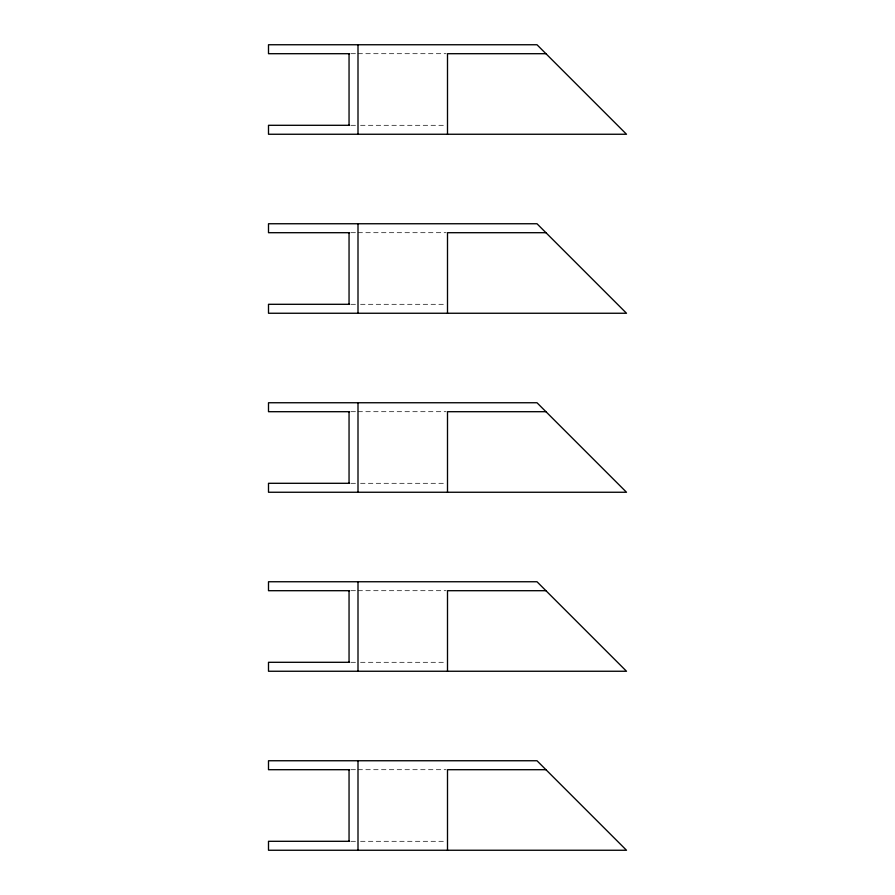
<?xml version="1.0" encoding="UTF-8"?>
<svg xmlns="http://www.w3.org/2000/svg" width="895" height="895" viewBox="0 0 895 895"><rect width="100%" height="100%" fill="white"/><g stroke="black" fill="none" stroke-linecap="round" stroke-linejoin="round"><path stroke-width="0.67" stroke-dasharray="4.47 3.36" d="M351.008 53.7L356.725 53.7M358 53.7L446.124 53.7M351.008 125.3L356.725 125.3M360.562 125.3L446.113 125.3M351.008 232.7L356.725 232.7M358 232.7L446.124 232.7M351.008 304.3L356.725 304.3M360.562 304.3L446.113 304.3M351.008 411.7L356.725 411.7M358 411.7L446.102 411.7M351.008 483.3L356.725 483.3M360.562 483.3L446.113 483.3M351.008 590.7L356.725 590.7M358 590.7L446.102 590.7M351.008 662.3L356.725 662.3M360.562 662.3L446.113 662.3M351.008 769.7L356.725 769.7M358 769.7L446.102 769.7M351.008 841.3L356.725 841.3M360.562 841.3L446.113 841.3"/><path stroke-width="1.34" d="M349.609 53.7L268.5 53.7L268.5 44.75L537 44.75L626.5 134.25L268.5 134.25L268.5 125.3L349.609 125.3M545.95 53.7L447.5 53.7L447.5 134.25M349.609 232.7L268.5 232.7L268.5 223.75L537 223.75L626.5 313.25L268.5 313.25L268.5 304.3L349.609 304.3M545.95 232.7L447.5 232.7L447.5 313.25M349.609 411.7L268.5 411.7L268.5 402.75L537 402.75L626.5 492.25L268.5 492.25L268.5 483.3L349.609 483.3M545.95 411.7L447.5 411.7L447.5 492.25M349.609 590.7L268.5 590.7L268.5 581.75L537 581.75L626.5 671.25L268.5 671.25L268.5 662.3L349.609 662.3M545.95 590.7L447.5 590.7L447.5 671.25M349.609 769.7L268.5 769.7L268.5 760.75L537 760.75L626.5 850.25L268.5 850.25L268.5 841.3L349.609 841.3M545.95 769.7L447.5 769.7L447.5 850.25M358 44.75L358 134.25M358 223.75L358 313.25M358 402.75L358 492.25M358 581.75L358 671.25M358 760.75L358 850.25M349.05 53.7L349.05 125.3M349.05 232.7L349.05 304.3M349.05 411.7L349.05 483.3M349.05 590.7L349.05 662.3M349.05 769.7L349.05 841.3"/></g></svg>
